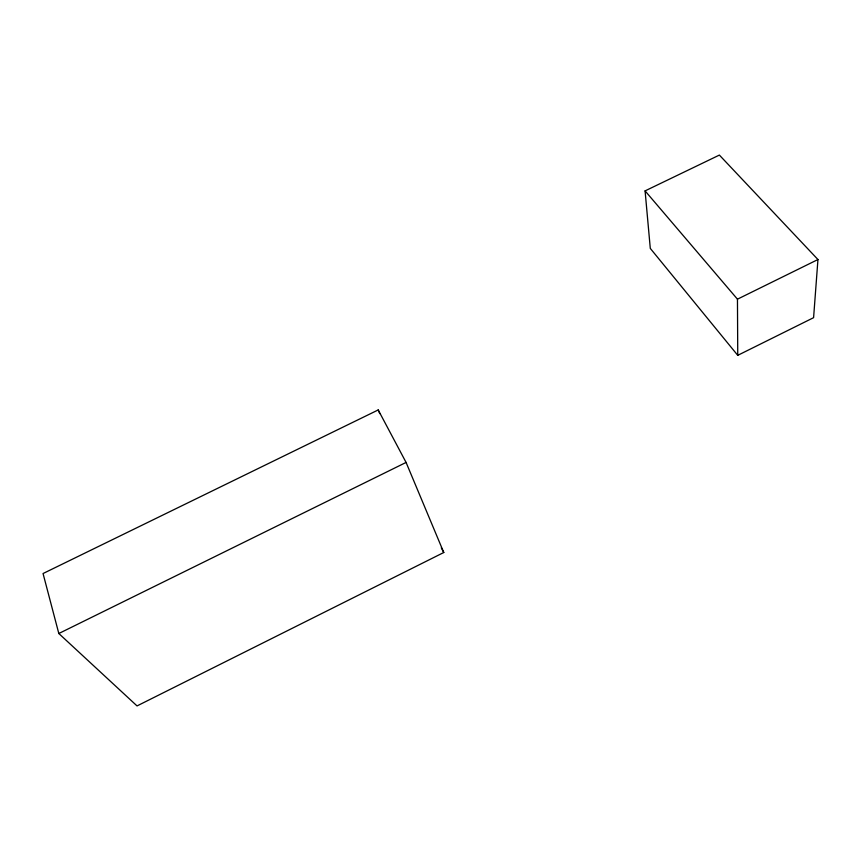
<?xml version="1.0" encoding="UTF-8"?>
<svg xmlns="http://www.w3.org/2000/svg" width="861" height="861" viewBox="0 0 861 861"><rect width="100%" height="100%" fill="white"/><g stroke="black" fill="none" stroke-linecap="round" stroke-linejoin="round"><path stroke-width="1.29" d="M817.95 259.527L813.591 317.677L737.748 355.335L650.292 248.398L645.083 190.884L719.376 155.077L817.95 259.527L737.457 299.176L737.748 355.335M443.77 552.504L137.039 705.923L58.817 633.513L43.05 573.534L378.205 409.944L406.08 462.432L443.77 552.504L441.284 547.768M58.817 633.513L406.08 462.432M645.083 190.884L737.457 299.176M378.205 409.944L379.766 413.614"/></g></svg>
